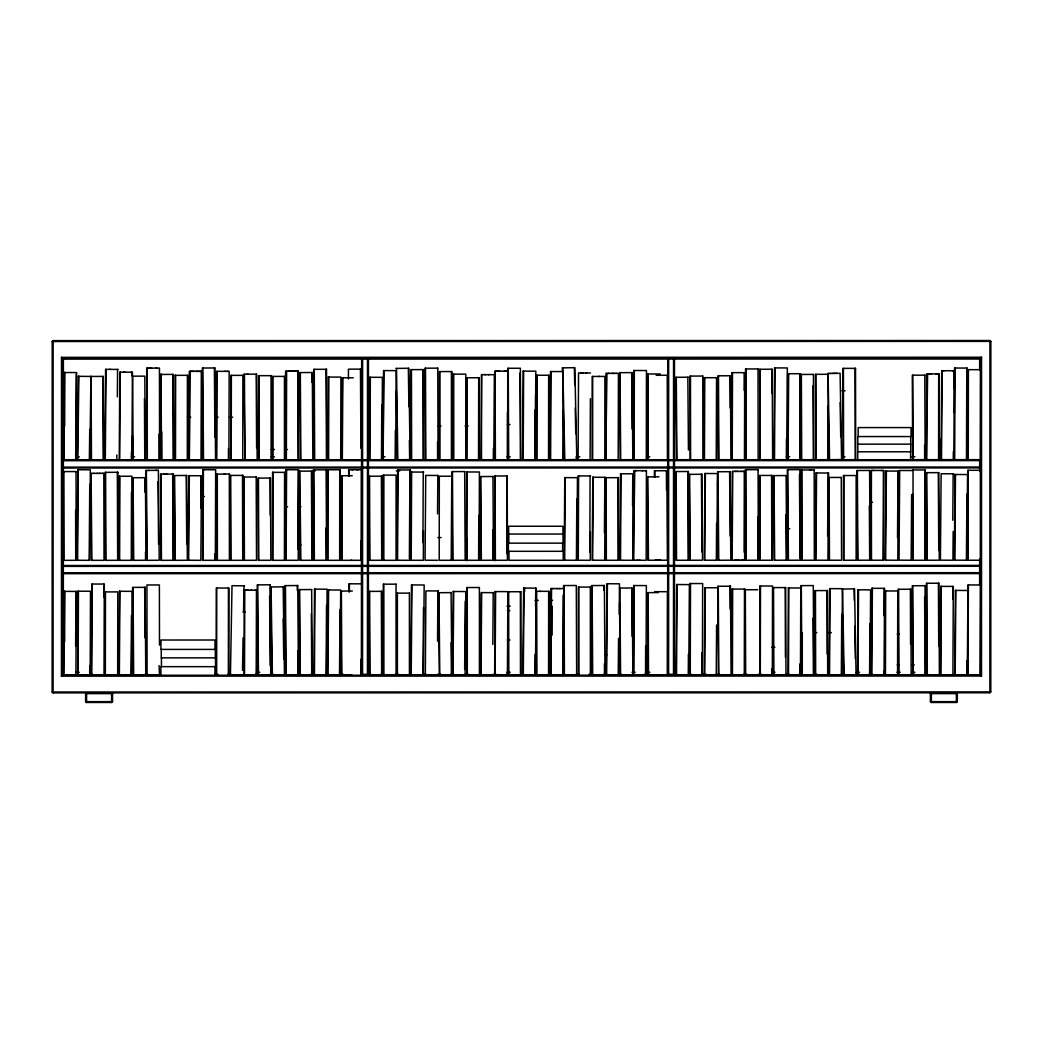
<?xml version="1.0" encoding="UTF-8"?>
<svg xmlns="http://www.w3.org/2000/svg" width="1043" height="1043" viewBox="0 0 1043 1043"><rect width="100%" height="100%" fill="white"/><g stroke="black" fill="none" stroke-linecap="round" stroke-linejoin="round"><path stroke-width="1.5" d="M52.15 692.004L52.202 341.517L53.141 340.631L989.911 340.526L990.85 341.4L990.798 691.887L989.859 692.774L53.089 692.878L52.15 692.004L990.798 691.887M53.089 692.878L53.141 340.631M64.679 641.614L64.679 591.485M64.705 426.052L64.718 372.534M160.883 675.264L160.883 666.66L215.497 666.66L215.497 657.846L161.261 657.846L161.261 649.411M161.43 666.66L161.443 657.846M161.691 459.794L161.704 431.906M175.511 459.794L175.628 375.324M187.297 459.807L187.401 375.324M214.949 675.251L214.949 666.66M215.001 649.411L215.001 640.011L160.948 640.024L160.948 649.411L215.327 649.411L215.327 657.846M216.188 675.238L216.266 588.03L228.925 588.03L228.847 675.251M216.67 675.238L216.748 588.03M228.365 675.251L228.443 588.03M327.945 560.313L328.01 469.754M339.666 560.313L339.731 469.754M342.065 560.313L342.104 475.725M348.675 476.221L348.675 469.741L361.465 469.754L361.386 560.313L341.582 560.313L341.635 475.725L352.286 475.725M348.923 591.837L348.923 583.819L361.452 583.819M349.157 476.103L348.675 469.741M349.392 591.837L349.405 583.819M360.917 540.913L361.386 560.313M360.917 675.238L360.917 659.202M361.386 675.238L361.66 359.092L362.599 358.205L362.547 675.238L361.608 674.352L370.93 674.352M383.785 560.313L383.811 475.113M439.377 459.78L439.39 371.569L451.893 371.569L451.88 459.78M439.859 459.78L439.872 371.569M451.215 560.3L451.775 476.221L439.312 476.221L439.22 560.3L451.697 560.3M451.41 459.78L451.41 371.569M466.743 560.795L466.743 537.549M494.904 560.704L494.904 522.869M495.412 459.767L495.021 371.178L494.93 459.767L495.946 459.767M507.433 459.754L507.433 412.168M507.641 459.767L507.732 371.178L495.021 371.178M508.815 543.155L508.815 534.042M508.984 551.304L508.984 560.3L563.233 560.287L563.246 551.304L508.384 551.304L508.384 543.155L563.077 543.142L562.92 526.259L508.658 526.259L508.658 534.042L563.077 534.042M524.616 591.433L524.616 588.2M535.594 424.527L535.594 395.18M536.454 591.329L536.363 675.199L549.048 675.212L549.126 591.342L536.454 591.329L536.845 675.199M536.923 459.754L537.028 375.245M548.54 459.767L548.644 375.258M548.566 675.212L548.644 591.342M552.138 635.109L552.151 606.231M562.646 551.304L562.646 543.142M592.176 459.754L592.215 376.445L604.875 376.445L604.823 459.754M592.659 459.754L592.698 376.445M667.676 674.313L667.729 359.053L668.667 358.166L668.615 675.199L667.676 674.313L676.907 674.313M788.065 459.728L788.677 373.707M799.733 459.741L799.812 373.72M802.289 675.186L802.289 632.619M843.93 560.26L843.956 475.53M857.711 459.728L857.711 451.788L910.774 451.788L910.774 444.149L857.789 444.162M857.854 451.788L857.789 436.561L911.074 436.561L911.074 427.578L858.167 427.578L858.167 436.561M884.412 675.173L884.425 670.766M910.617 459.728L910.617 451.788M910.695 444.149L910.695 436.561M912.547 494.147L912.521 560.247L925.258 560.247L925.297 469.976L912.56 469.976M913.003 560.247L913.042 469.976M924.763 560.247L924.815 469.976M926.979 459.715L939.065 459.715L939.156 373.876L926.588 373.876L926.51 459.715L927.605 373.876M938.583 459.715L938.674 373.876M940.773 459.702L940.773 439.155M967.761 494.382L967.748 560.234L980.485 560.234L980.511 470.289L967.774 470.289L967.774 475.113M968.243 560.234L968.256 470.289M979.638 584.901L979.651 558.905M979.664 471.149L979.664 459.715L63.349 459.82L62.411 460.706L980.603 460.602L979.664 459.715M979.677 370.395L979.677 358.14L981.554 357.254L981.502 676.047L61.446 676.151L61.498 357.358L981.554 357.254L980.616 359.014L980.563 674.286L981.502 676.047L979.625 675.16L63.323 675.264L61.446 676.151L62.384 674.391L62.437 359.118L61.498 357.358L63.375 358.244L979.677 358.14L980.616 359.014L62.437 359.118L63.375 358.244L63.323 675.264L62.384 674.391L63.323 674.391M989.859 692.774L989.911 340.526M105.343 675.251L105.46 591.903M119.645 560.313L119.854 476.247M131.301 560.339L131.457 492.439M216.761 459.78L217.022 371.321M228.43 459.807L228.456 448.542M228.899 459.807L229.16 371.347L216.54 371.321L216.279 459.78L228.391 459.807M231.22 459.794L231.363 375.35M242.745 459.807L242.889 375.363M244.518 675.225L244.766 590.221L245.939 590.221M256.213 675.251L256.448 590.247M272.901 560.313L273.044 472.349M284.413 560.326L284.57 472.375M328.61 459.767L328.806 377.071M466.925 459.754L467.095 377.749M478.528 459.78L478.698 377.775M606.179 459.728L618.186 459.754L618.434 373.381L605.957 373.355L605.709 459.728L606.961 373.355M634.757 470.68L633.479 560.247L633.74 470.68L645.93 470.706M634.183 459.741L634.327 370.513M633.479 560.247L646.165 560.274L646.425 470.706L645.265 470.706M690.257 675.173L690.505 583.532M701.926 675.199L701.978 652.683M732.147 560.26L732.277 471.384L744.78 471.397L744.65 560.26L732.147 560.26L732.76 471.384M732.447 675.16L732.655 589.06M744.18 552.19L744.298 471.397M744.285 675.186L744.493 589.086M760.295 675.16L760.49 585.997M771.859 675.186L771.872 668.693M885.455 675.147L885.676 590.964M968.243 459.702L968.399 369.652M78.134 675.238L78.421 591.212M89.711 675.264L89.737 665.564M91.993 675.238L104.013 675.264L104.3 584.054L91.784 584.028L91.51 675.238L92.266 584.028M103.778 597.078L103.818 584.054M189.37 459.767L190.295 371.308M201.299 371.347L201.39 459.807L201.781 371.347L189.291 371.308L188.887 459.767L201.39 459.807M203.098 560.3L203.398 469.741M214.871 560.326L214.897 553.859M411.216 560.26L411.633 472.036M422.936 542.66L423.262 472.075M423.471 530.9L423.341 560.3L410.746 560.26L411.151 472.036L423.745 472.088M466.821 560.26L467.108 471.971M478.62 560.3L478.776 515.346M550.613 459.715L551.004 371.543M578.278 560.247L578.591 475.921M589.816 552.177L590.09 475.96M590.364 532.178L590.26 560.287L577.809 560.247L578.122 475.921L590.573 475.96M633.844 675.16L634.209 585.553M645.539 675.199L645.656 645.878M704.455 459.715L704.768 377.683M716.241 459.741L716.554 377.722M732.225 459.715L732.499 372.638M744.18 390.408L744.233 372.664M788.508 675.147L788.821 587.952M799.994 675.186L800.033 663.883M871.335 470.445L871.009 560.208L883.564 560.247L883.89 470.484L871.335 470.445L871.479 560.221M883.095 560.247L883.408 470.484M940.877 675.121L941.268 586.375M952.78 599.321L952.833 586.414M954.241 451.645L954.215 459.676L966.952 459.715L967.278 368.075L954.541 368.036L954.371 413.054M954.697 459.676L955.023 368.036M966.47 459.715L966.796 368.075M967.552 660.623L967.487 675.108L980.081 675.16L980.485 584.98L967.891 584.94L967.865 591.381M967.956 675.121L968.373 584.94M63.949 459.767L64.457 372.507M75.683 459.82L76.178 374.189M119.723 459.754L120.271 372.129M131.405 459.82L131.457 451.697M131.94 375.441L131.953 372.195L119.789 372.129L119.241 459.754L131.887 459.82L132.435 372.195L131.288 372.195M286.095 560.26L286.59 469.702M297.776 548.996L298.207 469.767M314.451 675.173L314.986 589.139M326.068 675.238L326.511 605.435M369.913 459.728L370.356 377.292M381.49 459.78L381.777 404.827M383.576 459.741L395.675 459.78L396.118 370.643L383.537 370.591L383.094 459.728L384.007 370.591M395.206 459.78L395.349 430.603M397.539 560.247L398.113 469.911M409.377 558.696L409.938 469.976M495.125 675.16L495.608 591.577M523.169 459.715L523.638 371.125M534.85 459.767L535.111 409.834M590.09 459.754L590.39 398.713M620.533 560.221L621.028 473.757M632.579 505.842L632.762 473.822M774.519 459.676L775.04 367.892M786.344 459.741L786.461 438.803M857.985 675.108L858.519 589.803M869.588 675.173L869.914 623.662M63.858 675.186L64.536 591.355M75.617 646.243L76.061 591.446M77.625 560.274L78.29 469.715M89.177 560.339L89.75 484.343M119.358 675.186L119.958 591.277M131.027 675.264L131.457 615.553M188.653 560.247L189.331 475.686M200.778 508.293L201.038 475.764M342.326 459.715L342.873 377.735M437.538 513.886L437.825 475.478M437.538 641.184L437.891 590.951M481.579 374.633L481.019 459.702L493.782 459.767L494.343 374.711L481.579 374.633L481.501 459.702M481.032 675.134L481.657 592.593M493.3 459.767L493.378 448.529M492.817 644.47L493.222 592.672M550.952 675.147L551.538 588.539M562.725 675.212L563.259 595.018M564.68 560.221L565.241 477.616M576.414 560.287L576.818 498.737M592.659 560.208L593.298 477.251M604.418 532.634L604.849 477.329M676.529 675.121L677.142 584.536M688.263 675.199L688.419 654.17M704.781 560.195L705.368 473.509M704.742 675.121L705.329 587.717M716.345 560.274L716.593 523.338M716.254 675.186L716.593 625.005M815.913 560.182L816.565 472.948M827.62 536.024L828.09 473.014M829.55 675.108L830.111 588.63M841.349 675.173L841.74 614.314M871.818 675.108L872.378 588.304M883.942 615.696L884.112 588.369M911.165 560.247L911.634 494.578M941.516 459.637L942.207 370.708M953.276 459.715L953.341 451.632M953.823 388.57L953.967 370.786M954.827 560.169L955.479 474.487M966.405 560.234L966.913 493.965M105.304 459.728L106.06 369.339M116.816 459.82L116.855 454.97M117.337 396.861L117.572 369.418M327.893 675.147L328.61 589.947M339.496 675.238L340.057 609.321M411.216 675.147L411.972 584.914M422.936 675.225L423.497 607.561M453.014 675.134L453.718 591.498M464.656 668.785L465.23 601.224M606.648 675.121L607.417 583.728M618.238 675.199L618.538 638.329M619.229 614.275L619.477 583.819L606.935 583.728L606.179 675.121L618.721 675.199M885.637 560.156L886.381 471.032M897.501 537.562L898.049 471.123M952.78 520.235L953.159 473.822M953.172 531.435L952.937 560.247L940.421 560.156L941.125 473.744L953.641 473.822M955.166 675.082L955.883 590.403M966.783 675.16L966.9 660.506M523.273 675.108L524.121 588.056M534.903 675.212L535.111 654.248M535.581 605.892L535.763 588.148M77.782 459.689L78.877 376.314M89.346 459.82L89.75 429.351M242.498 670.362L243.071 637.86M243.541 611.85L243.997 585.853M979.625 675.16L980.563 674.286M85.63 693.608L86.569 692.774L111.601 692.774L112.54 693.608L112.54 701.652L111.601 702.474L86.569 702.474L85.63 701.652L85.63 693.608L112.54 693.608M930.408 693.608L931.347 692.774L956.379 692.774L957.318 693.608L957.318 701.652L956.379 702.474L931.347 702.474L930.408 701.652L930.408 693.608L957.318 693.608M829.98 373.446L830.763 373.433M832.457 373.407L833.305 373.394M834.126 373.381L834.961 373.368M835.808 373.355L836.655 373.342M827.607 373.472L840.11 373.29L841.584 459.546L829.081 459.728L828.168 406.027M842.105 589.06L854.543 588.865L856.081 674.977L843.644 675.173L842.561 615.057M396.027 368.427L408.83 368.257L410.147 459.624L397.331 459.78L396.353 390.864M148.275 470.406L149.058 470.406M155.759 470.341L156.541 470.341M160.518 374.463L173.112 374.385L173.673 459.741L161.078 459.807L160.518 374.463L162.173 374.45M173.112 374.385L173.19 459.741M688.315 377.214L675.812 377.305L676.477 459.754L688.993 459.663M717.545 471.762L730.1 471.671L730.83 560.182L718.262 560.274L717.623 481.423M658.915 476.807L647.299 476.886L647.977 560.274L660.754 560.182M619.464 588.083L632.241 588.004L632.853 675.121L620.077 675.199L619.568 602.606M360.93 369.118L348.414 369.183L348.466 378.896M247.165 374.202L248.012 374.202M90.572 376.458L103.283 376.406L103.7 459.754L90.989 459.82L90.767 416.535M132.187 376.197L144.821 376.132L145.251 459.754L132.617 459.82L132.487 435.7M244.922 459.794L243.945 374.215L256.682 374.15L257.165 459.741L244.922 459.794L244.44 374.215M349.953 459.78L361.465 459.715M163.738 474.109L164.585 474.096M166.293 474.096L167.128 474.083M300.853 560.313L299.823 471.175M654.965 560.274L667.455 560.208L666.868 470.706L654.391 470.784L654.43 477.29M340.918 591.081L352.325 591.016M352.078 675.186L341.374 675.238L341.009 608.877M286.616 371.06L286.356 459.794M288.794 371.047L289.641 371.047M290.515 371.047L292.209 371.047M293.917 371.034L294.778 371.034M295.612 371.034L296.408 371.034M760.49 459.741L772.641 459.689L772.237 369.235L759.617 369.287L760.008 459.741L760.099 369.287M757.779 589.712L745.328 589.764L745.667 675.186L758.118 675.147M658.394 592.607L647.703 592.646L648.016 675.199L658.707 675.16M149.097 368.101L149.905 368.101M150.753 368.101L151.626 368.088M155.915 368.088L156.763 368.088M660.336 373.994L647.651 374.007L647.781 459.754L667.468 459.728L667.259 375.258L656.177 375.284M147.311 459.82L146.685 368.101L159.449 368.088L159.579 459.794L147.311 459.82L147.167 368.101M656.386 459.754L657.129 459.754M657.924 459.741L659.658 459.741M809.772 469.95L811.48 469.95M102.657 473.353L103.805 473.353L104.039 560.313L91.354 560.339L91.119 473.379L91.836 560.339M93.518 473.379L94.313 473.379M96.895 473.366L97.742 473.366M99.437 473.353L100.297 473.353M91.119 473.379L103.322 473.353M224.167 474.109L225.014 474.109M52.202 341.517L990.85 341.4M496.038 371.178L497.42 371.178M498.228 371.178L499.936 371.178M504.212 371.178L505.06 371.178M505.855 371.178L506.572 371.178M598.812 376.445L599.647 376.445M841.831 390.734L845.065 390.734M187.518 417.226L190.739 417.226M214.91 417.226L218.143 417.226M229.421 417.226L232.641 417.226M507.433 424.527L509.936 424.527M437.812 426.013L441.02 426.013M465.022 426L468.216 426M271.258 449.507L274.492 449.507M285.378 449.507L287.477 449.507M76.087 456.873L79.333 456.873M131.366 456.86L134.625 456.86M271.219 456.847L274.465 456.847M381.79 456.834L385.036 456.834M507.002 456.821L510.249 456.821M576.675 456.808L579.921 456.808M646.595 456.808L649.841 456.808M786.435 456.782L789.694 456.782M841.727 456.782L844.973 456.782M911.647 456.769L914.894 456.769M311.87 470.941L315.116 470.941M396.418 470.928L399.678 470.928M201.182 496.481L204.415 496.481M870.814 502.283L872.561 502.283M285.352 506.755L287.581 506.755M299.263 506.755L300.971 506.742M786.67 528.71L789.799 528.71M437.864 537.549L441.072 537.549M299.25 544.902L300.971 544.902M539.648 591.329L540.496 591.329M535.072 600.364L538.266 600.364M549.452 600.364L552.647 600.364M506.963 606.231L510.183 606.231M507.406 610.637L509.91 610.637M243.032 612.137L245.222 612.137M813.579 632.619L816.799 632.619M828.077 632.619L831.31 632.619M897.241 634.079L899.249 634.079M507.406 639.998L509.91 639.998M771.664 647.299L774.871 647.299M605.292 654.652L607.143 654.652M897.228 664.899L899.249 664.899M911.843 664.899L914.294 664.899M76.048 672.331L79.307 672.331M256.552 672.305L259.798 672.305M506.963 672.279L510.223 672.279M631.928 672.266L635.174 672.266M646.556 672.266L649.815 672.266M771.768 672.253L775.027 672.253M856.329 672.24L859.575 672.24M896.98 672.24L900.226 672.24M911.608 672.24L914.867 672.24M89.359 674.391L92.618 674.391M144.703 674.378L147.95 674.378M214.689 674.365L217.935 674.365M227.7 674.365L230.959 674.365M255.366 674.365L258.625 674.365M270.02 674.365L273.279 674.365M297.685 674.365L300.945 674.365M310.71 674.365L313.969 674.365M325.351 674.352L328.61 674.352M340.005 674.352L343.264 674.352M380.695 674.352L383.941 674.352M395.336 674.352L398.595 674.352M423.015 674.352L426.261 674.352M437.656 674.339L440.915 674.339M450.68 674.339L453.927 674.339M465.321 674.339L468.581 674.339M492.987 674.339L496.246 674.339M506.011 674.339L509.271 674.339M520.666 674.339L523.912 674.339M548.331 674.326L551.591 674.326M575.997 674.326L579.256 674.326M589.021 674.326L592.268 674.326M603.662 674.326L606.922 674.326M618.316 674.326L621.576 674.326M644.352 674.326L649.241 674.326M688.302 674.313L691.548 674.313M701.313 674.313L706.202 674.313M715.967 674.313L719.227 674.313M743.633 674.313L746.892 674.313M758.287 674.313L761.533 674.3M771.298 674.3L774.558 674.3M785.953 674.3L789.212 674.3M798.977 674.3L802.223 674.3M813.618 674.3L816.878 674.3M841.284 674.3L844.543 674.3M855.938 674.3L859.197 674.3M868.962 674.3L872.209 674.286M911.269 674.286L914.528 674.286M924.294 674.286L927.553 674.286M85.63 701.652L112.54 701.652M930.408 701.652L957.318 701.652M224.806 371.334L225.666 371.334M227.296 371.347L228.013 371.347M608.317 373.355L609.099 373.355M611.641 373.368L612.463 373.368M613.284 373.368L614.131 373.368M615.813 373.368L616.596 373.368M928.231 373.876L928.961 373.876M937.292 373.876L938.009 373.876M930.591 373.876L931.451 373.876M935.675 373.876L936.51 373.876M243.358 375.363L230.894 375.35L230.751 459.794L243.215 459.807M497.328 459.767L498.984 459.767M499.858 459.767L500.718 459.767M501.566 459.767L504.968 459.767M505.764 459.767L507.12 459.767M351.908 469.754L352.756 469.754M357.058 469.754L357.932 469.754M734.637 471.384L736.267 471.384M737.114 471.384L737.962 471.384M740.465 471.384L741.312 471.384M742.929 471.397L743.633 471.397M734.507 560.26L736.136 560.26M736.984 560.26L737.844 560.26M738.666 560.26L739.487 560.26M741.182 560.26L742.016 560.26M742.799 560.26L743.503 560.26M351.009 560.313L351.817 560.313M654.691 591.681L667.442 591.694L667.337 675.199L655.604 675.186M190.921 371.308L191.651 371.308M192.433 371.321L194.128 371.321M195.797 371.334L198.326 371.334M199.148 371.334L200.647 371.347M580.886 372.964L581.681 372.964M582.515 372.977L583.363 372.977M585.853 372.99L586.701 372.99M590.507 373.003L578.539 372.951L578.122 459.715L590.573 459.767M872.978 470.445L873.708 470.445M881.244 470.471L882.039 470.471M635.396 470.68L636.139 470.68M642.045 470.693L642.905 470.706M636.686 560.26L637.534 560.26M639.255 560.26L640.102 560.26M246.669 590.221L248.312 590.234M250.881 590.234L251.715 590.234M255.066 590.247L255.783 590.247M123.83 372.155L124.691 372.155M353.277 377.788L342.378 377.722L341.843 459.715L352.743 459.78M552.725 588.552L553.455 588.552M556.845 588.565L557.692 588.578M559.4 588.591L560.26 588.591M943.394 370.721L944.124 370.721M952.559 370.773L953.289 370.786M118.055 369.431L105.591 369.339L104.835 459.728L117.298 459.82M109.567 369.365L110.415 369.365M484.799 374.659L485.647 374.659M488.241 374.672L489.076 374.672M912.286 470.549L899.679 470.484L899.053 560.169L911.647 560.247M438.295 475.478L425.727 475.399L425.088 560.221L437.669 560.3M717.323 587.783L704.846 587.717L704.26 675.121L716.737 675.186M438.36 590.951L425.909 590.886L425.322 675.147L437.786 675.225M493.704 592.672L481.188 592.593L480.549 675.134L493.065 675.225M244.466 585.853L232.015 585.671L230.438 675.056L242.889 675.251M574.367 367.671L574.745 385.402M575.228 407.956L575.775 433.745M576.271 456.312L576.336 459.533M562.829 367.892L564.798 459.754M562.425 371.125L562.36 367.892L574.836 367.657L576.805 459.52L564.328 459.767L563.259 409.808M854.074 588.865L854.282 600.246M854.739 626.243L855.325 658.733M840.136 402.585L840.723 436.769M842.575 589.047L844.113 675.173M828.09 373.472L829.563 459.728M408.348 368.257L408.895 406.731M409.377 440.394L409.651 459.624M396.523 368.414L397.826 459.78M283.174 618.929L283.761 659.046M271.089 586.987L272.379 675.238M451.097 642.762L451.423 675.121M438.973 592.711L439.794 675.225M158.001 481.566L158.588 544.185M146.385 470.419L147.219 560.339M785.9 514.603L786.226 560.182M774.036 475.621L774.649 560.26M729.618 471.671L730.152 536.037M718.027 471.762L718.744 560.26M701.431 474.291L701.978 552.086M689.658 474.356L690.27 560.274M687.845 377.214L688.432 449.963M676.281 377.305L676.946 459.754M647.794 476.886L648.459 560.274M631.68 372.612L632.11 429.038M631.758 588.004L632.097 636.399M620.037 372.69L620.702 459.754M619.946 588.083L620.572 675.199M297.255 585.54L297.294 590.429M297.776 650.715L297.972 675.16M285.443 585.631L286.16 675.238M269.615 596.088L270.176 665.473M257.725 584.875L258.468 675.238M214.389 367.957L214.897 437.186M202.824 368.036L203.502 459.807M186.189 475.452L186.749 544.25M174.624 475.53L175.302 560.326M144.912 477.681L145.016 492.257M145.498 552.151L145.564 560.247M144.677 587.339L145.016 637.768M133.074 477.772L133.726 560.339M133.061 587.405L133.66 675.264M938.309 472.622L938.752 550.456M938.413 583.22L938.739 646.086M926.745 472.688L927.253 560.247M926.836 583.272L927.318 675.16M924.62 597.078L925.089 675.095M912.768 585.762L913.316 675.16M869.34 505.699L869.693 560.182M857.359 470.523L857.946 560.247M813.019 618.134L813.397 675.108M801.311 585.644L801.898 675.173M800.855 588.904L800.841 585.644L813.279 585.566L813.879 675.108L801.428 675.186L801.076 621.459M799.46 474.487L800.033 558.566M787.791 469.702L788.404 560.26M729.983 586.205L730.139 608.838M718.249 586.283L718.862 675.186M666.399 470.706L666.529 490.236M654.874 470.771L654.913 477.055M603.91 585.501L603.936 590.39M604.418 663.726L604.497 675.134M592.111 585.579L592.698 675.199M492.817 529.635L493.013 560.221M480.81 476.573L481.344 560.3M452.479 471.605L452.949 560.3M360.461 369.118L360.93 448.399M341.387 591.068L341.856 675.238M325.938 527.954L326.107 560.26M313.865 469.871L314.36 560.313M311.844 372.52L311.909 382.22M311.401 471.11L311.909 560.26M311.336 613.779L311.753 675.173M300.332 372.586L300.866 459.794M299.68 589.621L300.267 675.238M256.187 374.15L256.617 448.438M161 374.45L161.561 459.807M924.62 445.048L924.685 459.676M912.794 375.193L913.16 459.715M829.12 477.472L829.446 560.26M813.019 385.675L813.318 459.689M801.363 374.45L801.702 459.728M771.755 369.235L771.859 393.459M729.983 375.754L730.152 408.035M718.484 375.806L718.901 459.741M687.859 471.514L688.184 560.234M676.203 471.553L676.529 560.274M648.185 592.633L648.498 675.199M564.041 585.54L564.406 675.212M563.572 588.747L563.559 585.553L576.297 585.501L576.662 675.16L563.924 675.212L563.598 595.149M519.936 373.055L520.379 459.715M508.241 368.296L508.71 459.767M507.772 371.517L507.758 368.296L520.392 368.244L520.861 459.715L508.228 459.767L507.98 411.633M381.386 476.195L381.712 560.26M381.347 591.342L381.673 675.186M369.548 476.234L369.887 560.313M369.652 591.381L369.978 675.225M326.029 369.287L326.433 459.741M314.269 369.339L314.686 459.794M270.033 478.059L270.176 515.138M258.442 478.098L258.781 560.326M244.075 477.068L244.414 560.326M172.669 474.07L173.073 560.287M161.039 474.109L161.443 560.339M144.456 398.648L144.768 459.754M132.67 376.197L133.1 459.82M117.337 472.31L117.663 560.3M105.604 472.349L105.93 560.339M102.801 376.406L103.218 459.767M91.054 376.458L91.471 459.82M910.383 589.243L910.578 644.339M898.623 589.282L898.923 675.173M855.038 368.362L855.221 459.702M843.422 368.375L843.591 459.728M827.712 406.522L827.868 459.702M826.982 590.573L827.151 654.013M815.913 374.32L816.174 459.728M815.443 590.612L815.665 675.173M801.898 469.976L802.067 560.26M785.196 587.574L785.418 657.312M773.554 587.613L773.828 675.186M771.585 475.439L771.82 560.234M759.995 475.478L760.23 560.26M757.74 516.572L757.883 560.221M745.888 469.702L746.188 560.26M617.977 479.285L618.134 560.26M606.179 477.694L606.335 560.287M506.729 475.96L506.937 553.781M495.138 475.986L495.373 560.3M437.538 442.063L437.604 459.741M425.505 368.192L425.831 459.78M422.95 369.6L423.158 459.754M411.437 369.626L411.633 459.78M297.803 371.021L298.089 459.754M242.498 475.386L242.745 560.3M230.725 475.425L230.959 560.326M746.006 368.961L746.123 459.741M690.466 376.08L690.596 459.754M648.133 374.007L648.264 459.754M590.833 675.199L590.807 587.066L578.357 587.079L578.383 675.212M590.325 587.066L590.364 675.199M578.826 587.079L578.865 675.212M520.379 591.733L520.47 675.199M508.684 591.746L508.775 675.212M467.264 587.535L467.303 675.225M465.856 459.767L465.804 374.15L453.236 374.163L453.288 459.78M453.718 374.163L453.77 459.78M397.37 593.128L397.396 675.225M383.798 584.171L383.824 675.225M259.068 375.663L259.133 459.807M217.309 474.109L217.374 560.326M159.488 645.135L159.383 584.954L146.933 584.967L147.102 675.264L159.553 675.238L159.058 665.564M159.058 434.044L159.097 459.794M75.617 510.301L75.709 560.326M63.766 471.579L63.923 560.352M956.379 692.774L956.379 702.474M931.347 692.774L931.347 702.474M284.922 459.794L284.922 376.419L272.419 376.419L272.432 459.794M284.439 376.419L284.452 459.794M272.901 376.419L272.901 459.794M111.601 692.774L111.601 702.474M86.569 692.774L86.569 702.474M175.146 375.324L175.028 459.794L187.779 459.807L187.896 375.337L175.146 375.324M327.528 469.754L327.463 560.313L340.148 560.313L340.214 469.754L327.528 469.754M367.501 358.205L367.449 675.238L368.388 674.352L368.44 359.092L367.501 358.205M383.316 475.113L383.303 560.313L396.053 560.313L396.079 475.113L383.316 475.113M536.558 375.245L536.441 459.754L549.009 459.767L549.113 375.258L536.558 375.245M673.556 358.166L673.517 675.199L674.456 674.313L674.495 359.053L673.556 358.166M787.661 373.707L787.582 459.728L800.216 459.741L800.294 373.72L787.661 373.707M843.474 475.53L843.448 560.26L856.134 560.247L856.147 475.53L843.474 475.53M104.978 591.903L104.861 675.251L117.663 675.264L117.781 591.916L104.978 591.903M119.371 476.247L119.163 560.313L131.77 560.339L131.979 476.273L119.371 476.247M244.284 590.221L244.036 675.212L256.695 675.251L256.943 590.247L244.284 590.221M272.575 472.349L272.419 560.3L284.895 560.326L285.039 472.375L272.575 472.349M328.323 377.071L328.128 459.767L340.709 459.794L340.905 377.097L328.323 377.071M466.612 377.749L466.443 459.754L479.011 459.78L479.18 377.775L466.612 377.749M633.844 370.513L633.701 459.741L646.295 459.754L646.438 370.526L633.844 370.513M690.023 583.532L689.775 675.173L702.408 675.199L702.656 583.558L690.023 583.532M732.173 589.06L731.964 675.16L744.767 675.186L744.976 589.086L732.173 589.06M760.008 585.997L759.812 675.16L772.328 675.186L772.524 586.023L760.008 585.997M885.194 590.964L884.972 675.147L897.554 675.173L897.762 590.99L885.194 590.964M967.917 369.652L967.761 459.702L980.368 459.715L980.524 369.678L967.917 369.652M77.951 591.212L77.651 675.225L90.18 675.264L90.48 591.238L77.951 591.212M202.916 469.741L202.603 560.3L215.353 560.326L215.666 469.767L202.916 469.741M466.625 471.971L466.325 560.26L479.115 560.3L479.402 471.997L466.625 471.971M550.521 371.543L550.13 459.715L562.764 459.767L563.155 371.582L550.521 371.543M633.727 585.553L633.362 675.16L646.021 675.199L646.373 585.592L633.727 585.553M704.273 377.683L703.973 459.702L716.724 459.741L717.036 377.722L704.273 377.683M732.003 372.638L731.743 459.715L744.454 459.741L744.715 372.664L732.003 372.638M788.352 587.952L788.026 675.147L800.463 675.186L800.776 587.991L788.352 587.952M940.786 586.375L940.408 675.121L952.924 675.16L953.315 586.414L940.786 586.375M63.975 372.507L63.467 459.754L76.165 459.82L76.674 372.573L63.975 372.507M286.108 469.702L285.613 560.26L298.194 560.326L298.689 469.767L286.108 469.702M314.504 589.139L313.969 675.173L326.55 675.238L327.085 589.204L314.504 589.139M369.874 377.292L369.431 459.728L381.96 459.78L382.403 377.344L369.874 377.292M397.631 469.911L397.057 560.234L409.86 560.313L410.434 469.976L397.631 469.911M495.125 591.577L494.643 675.16L507.406 675.212L507.889 591.642L495.125 591.577M523.156 371.125L522.686 459.715L535.333 459.767L535.789 371.178L523.156 371.125M620.546 473.757L620.05 560.221L632.749 560.287L633.244 473.822L620.546 473.757M774.545 367.892L774.036 459.676L786.826 459.741L787.335 367.957L774.545 367.892M858.037 589.803L857.502 675.108L870.058 675.173L870.605 589.869L858.037 589.803M64.066 591.355L63.388 675.186L75.865 675.264L76.543 591.446L64.066 591.355M77.821 469.715L77.143 560.26L89.659 560.339L90.324 469.793L77.821 469.715M119.476 591.277L118.876 675.186L131.509 675.264L132.109 591.355L119.476 591.277M188.848 475.686L188.17 560.247L200.843 560.326L201.521 475.764L188.848 475.686M551.043 588.539L550.469 675.134L563.207 675.212L563.781 588.604L551.043 588.539M564.758 477.616L564.198 560.208L576.896 560.287L577.444 477.681L564.758 477.616M592.815 477.251L592.176 560.195L604.679 560.287L605.318 477.329L592.815 477.251M676.659 584.536L676.033 675.121L688.758 675.199L689.371 584.615L676.659 584.536M704.899 473.509L704.299 560.195L716.815 560.274L717.415 473.574L704.899 473.509M816.095 472.948L815.443 560.182L827.92 560.26L828.572 473.027L816.095 472.948M829.628 588.63L829.068 675.108L841.831 675.173L842.392 588.695L829.628 588.63M871.883 588.304L871.322 675.108L884.034 675.173L884.594 588.369L871.883 588.304M941.725 370.708L941.034 459.637L953.758 459.715L954.449 370.786L941.725 370.708M954.997 474.487L954.345 560.156L966.887 560.234L967.539 474.565L954.997 474.487M328.128 589.947L327.411 675.147L339.979 675.238L340.696 590.038L328.128 589.947M411.49 584.914L410.733 675.134L423.419 675.225L424.175 585.006L411.49 584.914M453.236 591.485L452.545 675.134L465.087 675.225L465.791 591.577L453.236 591.485M885.898 471.032L885.155 560.156L897.788 560.247L898.531 471.123L885.898 471.032M955.401 590.403L954.684 675.069L967.265 675.16L967.969 590.494L955.401 590.403M523.651 588.056L522.791 675.108L535.385 675.212L536.245 588.161L523.651 588.056M78.394 376.314L77.299 459.676L89.828 459.82L90.924 376.458L78.394 376.314M63.336 565.502L62.397 566.375L980.589 566.271L979.651 565.384L63.336 565.502M980.603 467.029L979.664 467.903L63.349 468.02L62.411 467.134L980.603 467.029M980.589 572.698L979.651 573.585L63.336 573.689L62.397 572.803L980.589 572.698M283.174 586.831L270.606 586.987L271.91 675.251L284.465 675.082L283.174 586.831M158.38 470.328L145.916 470.432L146.75 560.339L159.214 560.234L158.38 470.328M451.071 592.607L438.49 592.724L439.312 675.225L451.893 675.108L451.071 592.607M214.858 367.957L202.342 368.036L203.033 459.807L215.549 459.728L214.858 367.957M632.162 372.612L619.555 372.69L620.22 459.754L632.814 459.676L632.162 372.612M799.916 469.624L787.322 469.702L787.921 560.26L800.516 560.182L799.916 469.624M186.671 475.452L174.142 475.543L174.833 560.339L187.349 560.247L186.671 475.452M145.394 477.681L132.591 477.772L133.243 560.339L146.046 560.247L145.394 477.681M701.913 474.278L689.175 474.369L689.775 560.274L702.526 560.195L701.913 474.278M786.096 475.543L773.554 475.621L774.167 560.26L786.709 560.182L786.096 475.543M270.007 584.784L257.243 584.875L257.973 675.251L270.75 675.147L270.007 584.784M297.737 585.54L284.948 585.631L285.665 675.238L298.454 675.147L297.737 585.54M145.16 587.326L132.578 587.405L133.191 675.264L145.759 675.186L145.16 587.326M730.465 586.205L717.767 586.283L718.366 675.186L731.078 675.108L730.465 586.205M311.648 589.543L299.211 589.621L299.797 675.238L312.235 675.16L311.648 589.543M312.326 372.52L299.863 372.586L300.384 459.794L312.848 459.728L312.326 372.52M730.465 375.754L718.001 375.819L718.431 459.741L730.895 459.689L730.465 375.754M326.107 469.806L313.382 469.871L313.878 560.313L326.602 560.247L326.107 469.806M311.883 471.11L299.354 471.175L299.849 560.326L312.378 560.26L311.883 471.11M464.683 471.553L451.997 471.619L452.466 560.3L465.152 560.234L464.683 471.553M869.588 470.445L856.864 470.523L857.463 560.247L870.175 560.182L869.588 470.445M938.778 472.622L926.275 472.688L926.771 560.247L939.287 560.182L938.778 472.622M492.961 476.508L480.328 476.573L480.862 560.3L493.495 560.221L492.961 476.508M938.896 583.22L926.353 583.272L926.836 675.173L939.378 675.108L938.896 583.22M604.392 585.501L591.629 585.579L592.215 675.212L604.979 675.134L604.392 585.501M925.037 585.697L912.286 585.762L912.821 675.173L925.584 675.095L925.037 585.697M437.76 368.153L425.022 368.192L425.335 459.78L438.086 459.741L437.76 368.153M326.511 369.287L313.787 369.339L314.191 459.794L326.915 459.741L326.511 369.287M298.285 371.021L285.599 371.06L285.873 459.794L298.572 459.754L298.285 371.021M828.103 374.281L815.43 374.32L815.691 459.741L828.351 459.702L828.103 374.281M813.449 374.411L800.881 374.45L801.233 459.741L813.801 459.689L813.449 374.411M924.789 375.154L912.312 375.193L912.677 459.728L925.154 459.676L924.789 375.154M758.065 469.663L745.406 469.715L745.706 560.26L758.365 560.221L758.065 469.663M117.82 472.296L105.121 472.349L105.447 560.339L118.159 560.3L117.82 472.296M688.341 471.514L675.721 471.553L676.06 560.274L688.667 560.234L688.341 471.514M173.151 474.057L160.57 474.122L160.961 560.339L173.555 560.287L173.151 474.057M242.98 475.386L230.229 475.425L230.477 560.326L243.228 560.287L242.98 475.386M381.868 476.182L369.066 476.234L369.391 560.313L382.194 560.26L381.868 476.182M256.187 477.016L243.606 477.068L243.945 560.326L256.526 560.274L256.187 477.016M772.055 475.439L759.513 475.478L759.76 560.26L772.302 560.234L772.055 475.439M270.502 478.046L257.973 478.098L258.299 560.326L270.841 560.274L270.502 478.046M841.271 477.433L828.637 477.472L828.963 560.26L841.584 560.208L841.271 477.433M785.679 587.574L773.072 587.613L773.345 675.186L785.953 675.147L785.679 587.574M910.865 589.243L898.14 589.282L898.44 675.173L911.165 675.134L910.865 589.243M381.829 591.342L369.17 591.381L369.496 675.238L382.155 675.186L381.829 591.342M855.521 368.362L842.94 368.375L843.122 459.728L855.703 459.702L855.521 368.362M423.432 369.6L410.955 369.626L411.164 459.78L423.627 459.754L423.432 369.6M758.026 368.935L745.523 368.961L745.654 459.741L758.144 459.728L758.026 368.935M702.76 376.054L689.984 376.08L690.114 459.754L702.891 459.728L702.76 376.054M814.166 469.95L801.415 469.976L801.585 560.26L814.335 560.234L814.166 469.95M76.035 471.566L63.284 471.579L63.427 560.352L76.191 560.326L76.035 471.566M507.211 475.96L494.669 475.986L494.89 560.3L507.433 560.26L507.211 475.96M618.46 477.668L605.696 477.694L605.853 560.287L618.616 560.26L618.46 477.668M827.464 590.573L814.961 590.612L815.183 675.186L827.686 675.147L827.464 590.573M520.861 591.733L508.202 591.746L508.293 675.212L520.952 675.199L520.861 591.733M271.063 375.663L258.599 375.676L258.651 459.807L271.115 459.794L271.063 375.663M229.33 474.096L216.827 474.109L216.905 560.326L229.395 560.313L229.33 474.096M396.04 584.171L383.303 584.171L383.329 675.225L396.066 675.225L396.04 584.171M479.389 587.522L466.782 587.535L466.821 675.225L479.428 675.212L479.389 587.522M409.404 593.128L396.901 593.128L396.914 675.225L409.43 675.225L409.404 593.128"/></g></svg>
